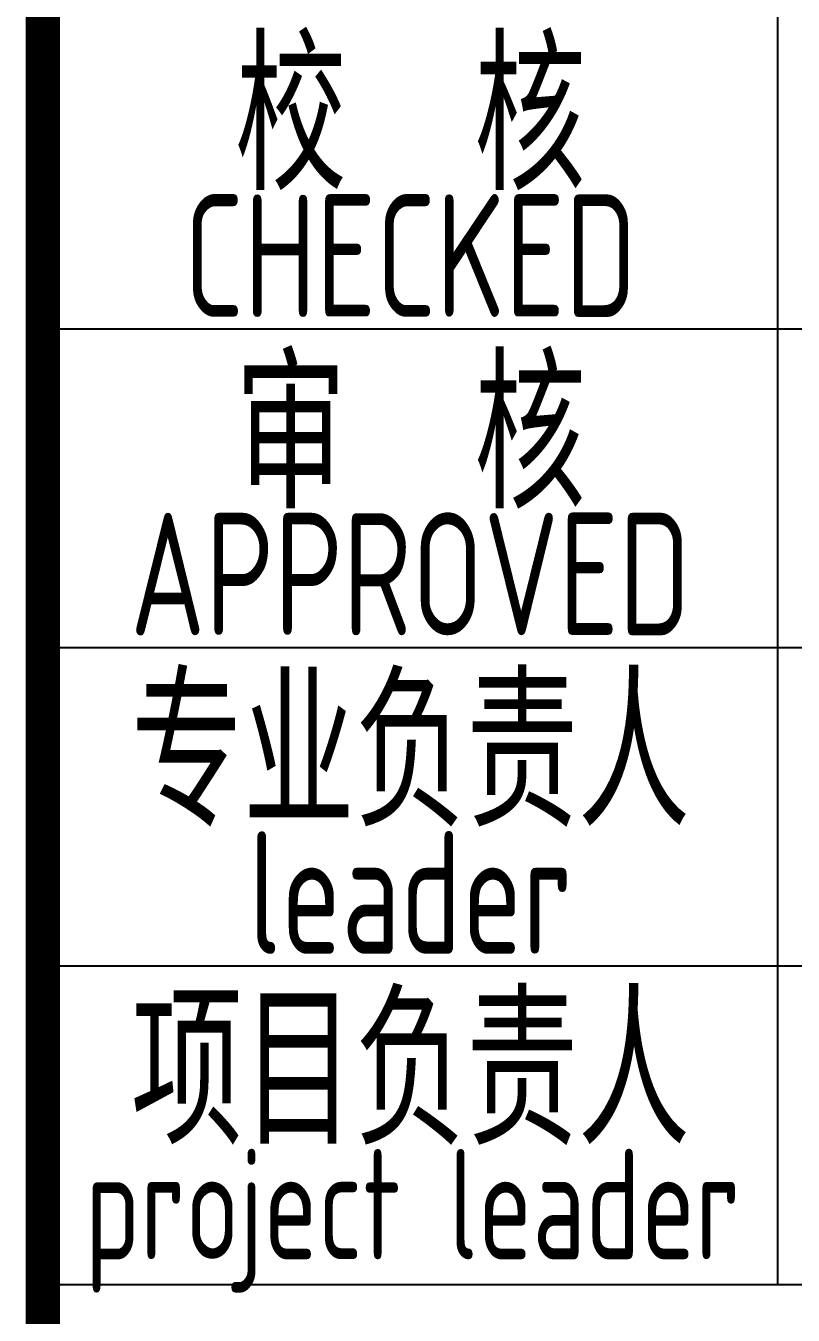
# Model space of a CAD drawing. Extents: x 5394041 to 5729212, y -433068 to -301615.
# Drawn here: x 5629414 to 5630980, y -352908 to -350277 of the extents above; entities that cross this region are included whole.
import ezdxf
from ezdxf.enums import TextEntityAlignment as Align

# ---------------------------------------------------------------- set-up
doc = ezdxf.new("R2010")
doc.units = 0
doc.header["$LTSCALE"] = 1000
doc.header["$MEASUREMENT"] = 0
doc.layers.get('0').update_dxf_attribs({"linetype": 'CONTINUOUS'})
doc.styles.add('AHD', font='sceie.shx', dxfattribs={"width": 0.7, "bigfont": 'sceic.shx'})

msp = doc.modelspace()

# ---------------------------------------------------------------- linework, layer by layer
for p, q in [((5630948.9, -352845.4), (5630948.9, -349595.4)), ((5629448.9, -350895.4), (5634948.9, -350895.4)), ((5629448.9, -351545.4), (5634948.9, -351545.4)), ((5629448.9, -352195.4), (5647448.9, -352195.4)), ((5629448.9, -352845.4), (5647448.9, -352845.4))]:
    msp.add_line(p, q)
at = {"const_width": 70}
msp.add_lwpolyline([(5629448.9, -347845.4), (5629448.9, -353845.4)], dxfattribs=at)
msp.add_lwpolyline([(5647448.9, -347845.4, 70, 70, 0), (5629448.9, -347845.4, 70, 70, 0), (5629448.9, -353845.4, 0, 0, 0)], format="xyseb")

# ---------------------------------------------------------------- texts
at = {"style": 'AHD', "width": 0.8}
for s, height, p in [('校  核', 300, (5630198.9, -350445.4)), ('校  核', 300, (5630198.9, -350445.4)), ('CHECKED', 250, (5630198.9, -350745.4)), ('CHECKED', 250, (5630198.9, -350745.4)), ('审  核', 300, (5630198.9, -351095.4)), ('审  核', 300, (5630198.9, -351095.4)), ('APPROVED', 250, (5630198.9, -351395.4)), ('APPROVED', 250, (5630198.9, -351395.4)), ('专业负责人', 300, (5630198.9, -351745.4)), ('leader', 250, (5630198.9, -352045.4)), ('项目负责人', 300, (5630198.9, -352395.4)), ('project leader', 225, (5630203, -352715.4))]:
    msp.add_text(s, height=height, dxfattribs=at).set_placement(p, align=Align.MIDDLE)

doc.saveas('drawing.dxf')
